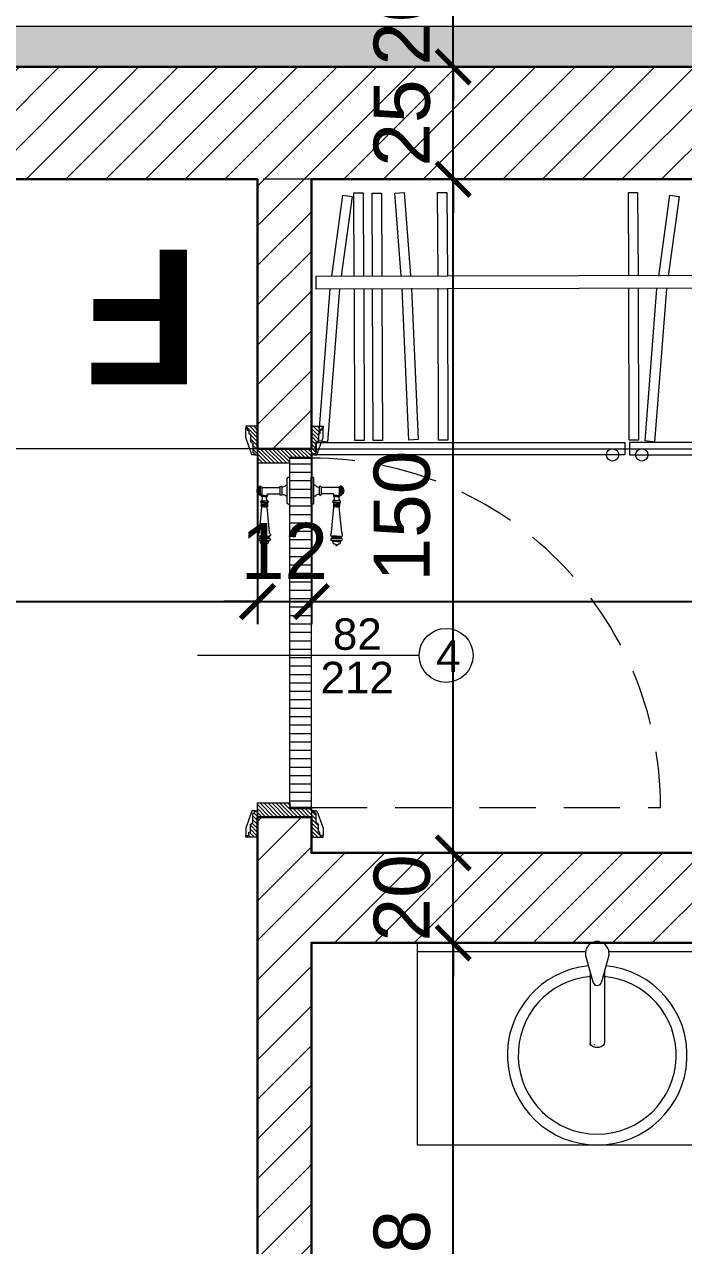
# Model space of a CAD drawing. Header units: centimetres. Extents: x 111832 to 117233, y -55119 to -48329.
# Drawn here: x 114512.5 to 114659.2, y -52319.8 to -52047.9 of the extents above; entities that cross this region are included whole.
import ezdxf

# ---------------------------------------------------------------- set-up
doc = ezdxf.new("R2010")
doc.units = ezdxf.units.CM
doc.header["$LTSCALE"] = 50
doc.header["$MEASUREMENT"] = 0
doc.linetypes.add('AXES', pattern=[2, 1.25, -0.25, 0.25, -0.25])
doc.linetypes.add('CACHE', pattern=[0.375, 0.25, -0.125])
doc.layers.get('0').update_dxf_attribs({"color": 8})
for name, color, linetype in [('AXES', 10, 'AXES'), ('BORD', 5, 'Continuous'), ('COTE 50ème', 1, 'Continuous')]:
    doc.layers.add(name, color=color, linetype=linetype)
for name, color, linetype, lineweight in [('BANJO', 160, 'Continuous', 9), ('CONSOLE ISOL.', 214, 'Continuous', 15), ('door', 44, 'Continuous', 5), ('ISOLATION', 252, 'Continuous', 0), ('MACONNERIE COUPE', 7, 'Continuous', 30), ('MACONNERIE HACHURE', 253, 'Continuous', 13), ('mobilimi', 8, 'Continuous', 9)]:
    doc.layers.add(name, color=color, linetype=linetype, lineweight=lineweight)
doc.styles.add('GENERATED_STYLE_1', font='arial.ttf')
doc.styles.add('RS_TEXT_1.50', font='arial.ttf', dxfattribs={"height": 12.5})
doc.styles.add('RS_TXT_50', font='arial.ttf', dxfattribs={"height": 12.5})
doc.dimstyles.new('RS_50CM_LINEAIRE', dxfattribs={"dimscale": 5, "dimtxt": 12.5, "dimasz": 1.5, "dimexe": 1, "dimexo": 2.5, "dimgap": 1, "dimtad": 1, "dimdec": 1, "dimrnd": 0.5, "dimdsep": 46, "dimtxsty": 'RS_TXT_50', "dimblk1": 'ARCHTICK', "dimblk2": 'ARCHTICK', "dimsah": 1, "dimcen": 2.5, "dimdle": 1, "dimclrt": 4, "dimadec": 0, "dimazin": 2, "dimtfac": 1, "dimtdec": 1, "dimtix": 1, "dimtmove": 2, "dimatfit": 3, "dimfxl": 1, "dimtolj": 1, "dimtzin": 0, "dimarcsym": 0})

# ---------------------------------------------------------------- blocks, each defined once
blk = doc.blocks.new('A$C7560ca7f')
at = {"layer": 'AXES', "lineweight": 5, "ltscale": 1.3}
blk.add_line((3195, -1220), (-1985, -1220), dxfattribs=at)
blk = doc.blocks.new('lavaman')
at = {"layer": 'BANJO'}
for p, q in [((-61171.15, 21935.44), (-61216.15, 21935.44)), ((-61171.15, 21935.44), (-61171.15, 21855.44)), ((-61171.15, 21855.44), (-61216.15, 21855.44))]:
    blk.add_line(p, q, dxfattribs=at)
at = {"layer": 'BANJO', "linetype": 'Continuous'}
for p, q in [((-61216.15, 21896.66), (-61216.15, 21935.44)), ((-61214.15, 21935.44), (-61214.15, 21898.05)), ((-61171.15, 21935.44), (-61171.15, 21855.44)), ((-61216.15, 21925.44), (-61216.15, 21896.66)), ((-61213.35, 21898.04), (-61207.48, 21896.42)), ((-61209.67, 21897.03), (-61193.85, 21897.03)), ((-61193.49, 21894.81), (-61193.49, 21894.81)), ((-61193.49, 21894.81), (-61193.38, 21894.81)), ((-61193.38, 21894.81), (-61193.49, 21894.81)), ((-61193.38, 21894.81), (-61193.38, 21894.81)), ((-61216.15, 21894.21), (-61216.15, 21865.44)), ((-61216.15, 21855.44), (-61216.15, 21894.21)), ((-61214.15, 21892.82), (-61214.15, 21855.44)), ((-61213.35, 21892.84), (-61207.48, 21894.45)), ((-61209.65, 21893.84), (-61193.85, 21893.84))]:
    blk.add_line(p, q, dxfattribs=at)
for centre, radius, start, end in [((-61191.15, 21895.44), 20, 185.6501, 174.3499), ((-61191.15, 21895.44), 17.58, 184.3008, 175.6992), ((-61213.81, 21895.44), 2.64, 79.9738, 280.0262), ((-61207.66, 21895.44), 1, 280.3544, 79.6456)]:
    blk.add_arc(centre, radius, start, end, dxfattribs=at)
at = {"layer": 'BANJO', "linetype": 'Continuous', "extrusion": (0, 0, -1)}
blk.add_ellipse((-61193.85, 21895.43), major_axis=(0, 1.59), ratio=0.623935, start_param=0, end_param=3.141593, dxfattribs=at)
blk = doc.blocks.new('_ArchTick')
at = {"color": 0, "linetype": 'ByBlock', "const_width": 0.15}
blk.add_lwpolyline([(-0.5, -0.5), (0.5, 0.5)], dxfattribs=at)
blk = doc.blocks.new('*D1135')
at = {"layer": 'COTE 50ème', "color": 0, "lineweight": -2, "ltscale": 0.5, "transparency": 16777216}
for p, q in [((114564.37, -52143.56), (114564.37, -52181.41)), ((113989.37, -52163.31), (113989.37, -52181.41)), ((113984.37, -52176.41), (114569.37, -52176.41))]:
    blk.add_line(p, q, dxfattribs=at)
at = {"layer": 'Defpoints', "color": 0, "ltscale": 0.5, "transparency": 16777216}
for p in [(114564.37, -52131.06), (113989.37, -52150.81), (114564.37, -52176.41)]:
    blk.add_point(p, dxfattribs=at)
at = {"layer": 'COTE 50ème', "color": 0, "lineweight": -2, "ltscale": 0.5, "transparency": 16777216, "xscale": 7.5, "yscale": 7.5, "zscale": 7.5, "rotation": 180}
blk.add_blockref('_ArchTick', (113989.37, -52176.41), dxfattribs=at)
at = {"layer": 'COTE 50ème', "color": 0, "lineweight": -2, "ltscale": 0.5, "transparency": 16777216, "xscale": 7.5, "yscale": 7.5, "zscale": 7.5}
blk.add_blockref('_ArchTick', (114564.37, -52176.41), dxfattribs=at)
at = {"layer": 'COTE 50ème', "color": 4, "ltscale": 0.5, "transparency": 16777216, "insert": (114276.87, -52165.05), "char_height": 12.5, "attachment_point": 5, "style": 'RS_TXT_50'}
blk.add_mtext('\\A1;575', dxfattribs=at)
blk = doc.blocks.new('*D1136')
at = {"layer": 'COTE 50ème', "color": 0, "lineweight": -2, "ltscale": 0.5, "transparency": 16777216}
for p, q in [((114564.37, -52143.56), (114564.37, -52181.41)), ((114576.37, -52143.56), (114576.37, -52181.41)), ((114564.37, -52176.41), (114556.87, -52176.41)), ((114564.37, -52176.41), (114576.37, -52176.41)), ((114576.37, -52176.41), (114583.87, -52176.41))]:
    blk.add_line(p, q, dxfattribs=at)
at = {"layer": 'Defpoints', "color": 0, "ltscale": 0.5, "transparency": 16777216}
for p in [(114564.37, -52131.06), (114576.37, -52131.06), (114576.37, -52176.41)]:
    blk.add_point(p, dxfattribs=at)
at = {"layer": 'COTE 50ème', "color": 0, "lineweight": -2, "ltscale": 0.5, "transparency": 16777216, "xscale": 7.5, "yscale": 7.5, "zscale": 7.5}
blk.add_blockref('_ArchTick', (114564.37, -52176.41), dxfattribs=at)
at = {"layer": 'COTE 50ème', "color": 0, "lineweight": -2, "ltscale": 0.5, "transparency": 16777216, "xscale": 7.5, "yscale": 7.5, "zscale": 7.5, "rotation": 180}
blk.add_blockref('_ArchTick', (114576.37, -52176.41), dxfattribs=at)
at = {"layer": 'COTE 50ème', "color": 4, "ltscale": 0.5, "transparency": 16777216, "insert": (114570.37, -52165.14), "char_height": 12.5, "attachment_point": 5, "style": 'RS_TXT_50'}
blk.add_mtext('\\A1;12', dxfattribs=at)
blk = doc.blocks.new('*D1137')
at = {"layer": 'COTE 50ème', "color": 0, "lineweight": -2, "ltscale": 0.5, "transparency": 16777216}
for p, q in [((114576.37, -52143.56), (114576.37, -52181.41)), ((114799.37, -52163.5), (114799.37, -52181.41)), ((114571.37, -52176.41), (114804.37, -52176.41))]:
    blk.add_line(p, q, dxfattribs=at)
at = {"layer": 'Defpoints', "color": 0, "ltscale": 0.5, "transparency": 16777216}
for p in [(114576.37, -52131.06), (114799.37, -52151), (114799.37, -52176.41)]:
    blk.add_point(p, dxfattribs=at)
at = {"layer": 'COTE 50ème', "color": 0, "lineweight": -2, "ltscale": 0.5, "transparency": 16777216, "xscale": 7.5, "yscale": 7.5, "zscale": 7.5, "rotation": 180}
blk.add_blockref('_ArchTick', (114576.37, -52176.41), dxfattribs=at)
at = {"layer": 'COTE 50ème', "color": 0, "lineweight": -2, "ltscale": 0.5, "transparency": 16777216, "xscale": 7.5, "yscale": 7.5, "zscale": 7.5}
blk.add_blockref('_ArchTick', (114799.37, -52176.41), dxfattribs=at)
at = {"layer": 'COTE 50ème', "color": 4, "ltscale": 0.5, "transparency": 16777216, "insert": (114687.87, -52165.03), "char_height": 12.5, "attachment_point": 5, "style": 'RS_TXT_50'}
blk.add_mtext('\\A1;223', dxfattribs=at)
blk = doc.blocks.new('*D1295')
at = {"layer": 'COTE 50ème', "color": 0, "lineweight": -2, "ltscale": 0.5, "transparency": 16777216}
for p, q in [((114607.95, -52405.36), (114607.95, -52247.36)), ((114595.92, -52252.36), (114612.95, -52252.36)), ((114592.09, -52400.36), (114612.95, -52400.36))]:
    blk.add_line(p, q, dxfattribs=at)
at = {"layer": 'Defpoints', "color": 0, "ltscale": 0.5, "transparency": 16777216}
for p in [(114583.42, -52252.36), (114607.95, -52252.36), (114579.59, -52400.36)]:
    blk.add_point(p, dxfattribs=at)
at = {"layer": 'COTE 50ème', "color": 0, "lineweight": -2, "ltscale": 0.5, "transparency": 16777216, "xscale": 7.5, "yscale": 7.5, "zscale": 7.5}
for p, rotation in [((114607.95, -52252.36), 90), ((114607.95, -52400.36), 270)]:
    blk.add_blockref('_ArchTick', p, dxfattribs=dict(at, rotation=rotation))
at = {"layer": 'COTE 50ème', "color": 4, "ltscale": 0.5, "transparency": 16777216, "insert": (114596.57, -52326.36), "char_height": 12.5, "attachment_point": 5, "rotation": 90, "style": 'RS_TXT_50'}
blk.add_mtext('\\A1;148', dxfattribs=at)
blk = doc.blocks.new('*D1296')
at = {"layer": 'COTE 50ème', "color": 0, "lineweight": -2, "ltscale": 0.5, "transparency": 16777216}
for p, q in [((114607.95, -52232.36), (114607.95, -52224.86)), ((114595.92, -52232.36), (114612.95, -52232.36)), ((114607.95, -52252.36), (114607.95, -52232.36)), ((114595.92, -52252.36), (114612.95, -52252.36)), ((114607.95, -52252.36), (114607.95, -52259.86))]:
    blk.add_line(p, q, dxfattribs=at)
at = {"layer": 'Defpoints', "color": 0, "ltscale": 0.5, "transparency": 16777216}
for p in [(114583.42, -52232.36), (114607.95, -52232.36), (114583.42, -52252.36)]:
    blk.add_point(p, dxfattribs=at)
at = {"layer": 'COTE 50ème', "color": 0, "lineweight": -2, "ltscale": 0.5, "transparency": 16777216, "xscale": 7.5, "yscale": 7.5, "zscale": 7.5}
for p, rotation in [((114607.95, -52232.36), 270), ((114607.95, -52252.36), 90)]:
    blk.add_blockref('_ArchTick', p, dxfattribs=dict(at, rotation=rotation))
at = {"layer": 'COTE 50ème', "color": 4, "ltscale": 0.5, "transparency": 16777216, "insert": (114596.57, -52242.36), "char_height": 12.5, "attachment_point": 5, "rotation": 90, "style": 'RS_TXT_50'}
blk.add_mtext('\\A1;20', dxfattribs=at)
blk = doc.blocks.new('*D1297')
at = {"layer": 'COTE 50ème', "color": 0, "lineweight": -2, "ltscale": 0.5, "transparency": 16777216}
for p, q in [((114607.95, -52237.36), (114607.95, -52077.36)), ((114595.92, -52082.36), (114612.95, -52082.36)), ((114595.92, -52232.36), (114612.95, -52232.36))]:
    blk.add_line(p, q, dxfattribs=at)
at = {"layer": 'Defpoints', "color": 0, "ltscale": 0.5, "transparency": 16777216}
for p in [(114583.42, -52082.36), (114607.95, -52082.36), (114583.42, -52232.36)]:
    blk.add_point(p, dxfattribs=at)
at = {"layer": 'COTE 50ème', "color": 0, "lineweight": -2, "ltscale": 0.5, "transparency": 16777216, "xscale": 7.5, "yscale": 7.5, "zscale": 7.5}
for p, rotation in [((114607.95, -52082.36), 90), ((114607.95, -52232.36), 270)]:
    blk.add_blockref('_ArchTick', p, dxfattribs=dict(at, rotation=rotation))
at = {"layer": 'COTE 50ème', "color": 4, "ltscale": 0.5, "transparency": 16777216, "insert": (114596.57, -52157.36), "char_height": 12.5, "attachment_point": 5, "rotation": 90, "style": 'RS_TXT_50'}
blk.add_mtext('\\A1;150', dxfattribs=at)
blk = doc.blocks.new('*D1298')
at = {"layer": 'COTE 50ème', "color": 0, "lineweight": -2, "ltscale": 0.5, "transparency": 16777216}
for p, q in [((114607.95, -52057.36), (114607.95, -52049.86)), ((114595.92, -52057.36), (114612.95, -52057.36)), ((114607.95, -52082.36), (114607.95, -52057.36)), ((114595.92, -52082.36), (114612.95, -52082.36)), ((114607.95, -52082.36), (114607.95, -52089.86))]:
    blk.add_line(p, q, dxfattribs=at)
at = {"layer": 'Defpoints', "color": 0, "ltscale": 0.5, "transparency": 16777216}
for p in [(114583.42, -52057.36), (114607.95, -52057.36), (114583.42, -52082.36)]:
    blk.add_point(p, dxfattribs=at)
at = {"layer": 'COTE 50ème', "color": 0, "lineweight": -2, "ltscale": 0.5, "transparency": 16777216, "xscale": 7.5, "yscale": 7.5, "zscale": 7.5}
for p, rotation in [((114607.95, -52057.36), 270), ((114607.95, -52082.36), 90)]:
    blk.add_blockref('_ArchTick', p, dxfattribs=dict(at, rotation=rotation))
at = {"layer": 'COTE 50ème', "color": 4, "ltscale": 0.5, "transparency": 16777216, "insert": (114596.57, -52069.86), "char_height": 12.5, "attachment_point": 5, "rotation": 90, "style": 'RS_TXT_50'}
blk.add_mtext('\\A1;25', dxfattribs=at)
blk = doc.blocks.new('*D1299')
at = {"layer": 'COTE 50ème', "color": 0, "lineweight": -2, "ltscale": 0.5, "transparency": 16777216}
for p, q in [((114607.95, -52037.36), (114607.95, -52029.86)), ((114595.92, -52037.36), (114612.95, -52037.36)), ((114607.95, -52057.36), (114607.95, -52037.36)), ((114595.92, -52057.36), (114612.95, -52057.36)), ((114607.95, -52057.36), (114607.95, -52064.86))]:
    blk.add_line(p, q, dxfattribs=at)
at = {"layer": 'Defpoints', "color": 0, "ltscale": 0.5, "transparency": 16777216}
for p in [(114583.42, -52037.36), (114607.95, -52037.36), (114583.42, -52057.36)]:
    blk.add_point(p, dxfattribs=at)
at = {"layer": 'COTE 50ème', "color": 0, "lineweight": -2, "ltscale": 0.5, "transparency": 16777216, "xscale": 7.5, "yscale": 7.5, "zscale": 7.5}
for p, rotation in [((114607.95, -52037.36), 270), ((114607.95, -52057.36), 90)]:
    blk.add_blockref('_ArchTick', p, dxfattribs=dict(at, rotation=rotation))
at = {"layer": 'COTE 50ème', "color": 4, "ltscale": 0.5, "transparency": 16777216, "insert": (114596.57, -52047.36), "char_height": 12.5, "attachment_point": 5, "rotation": 90, "style": 'RS_TXT_50'}
blk.add_mtext('\\A1;20', dxfattribs=at)
blk = doc.blocks.new('door900')
at = {"color": 0}
for p, q in [((-9.3, 67.7), (9.3, 67.7)), ((9.3, 65.2), (-9.3, 65.2)), ((-6.8, 71.5), (-6.8, 70.2)), ((-5.5, 71.5), (-6.8, 71.5)), ((-6.8, 70.2), (6.8, 70.2)), ((-6.8, 62.7), (-6.8, 24)), ((-6.8, 62.7), (6.8, 62.7)), ((-5.5, 71.5), (5.5, 71.5)), ((5.5, 71.5), (6.8, 71.5)), ((6.8, 71.5), (6.8, 70.2)), ((8.7, 62.7), (6.8, 62.7)), ((10.5, 56.8), (10.5, 62.5)), ((10.5, 56.8), (10.5, 51.1)), ((12.7, 56.8), (12.7, 62.5)), ((12.7, 56.8), (12.7, 51.1)), ((22.5, 63.8), (22.5, 49.8)), ((26.5, 56.8), (26.5, 63.8)), ((26.5, 63.8), (29.1, 63.8)), ((26.5, 63.8), (29.1, 63.8)), ((26.5, 56.8), (26.5, 49.8)), ((29.1, 63.8), (29.1, 62.8)), ((29.1, 62.8), (29.1, 56.8)), ((29.1, 50.8), (29.1, 56.8)), ((31.1, 62.8), (31.1, 56.8)), ((31.1, 50.8), (31.1, 56.8)), ((34.1, 56.8), (34.1, 62.8)), ((34.1, 62.8), (34.1, 56.8)), ((34.1, 50.8), (34.1, 56.8)), ((34.1, 56.8), (34.1, 50.8)), ((92.8, 68.1), (36.2, 62.8)), ((36.2, 56.8), (36.2, 62.8)), ((36.2, 56.8), (36.2, 50.8)), ((101.2, 67.3), (103.2, 68)), ((101.2, 56.8), (101.2, 67.3)), ((101.2, 56.8), (101.2, 46.3)), ((103.2, 68), (103.2, 67.7)), ((103.2, 56.8), (103.2, 68)), ((103.2, 56.8), (103.2, 46.3)), ((106.5, 68), (105.5, 67.3)), ((105.5, 56.8), (105.5, 67.3)), ((105.5, 56.8), (105.5, 46.3)), ((106.5, 56.8), (106.5, 68)), ((106.5, 56.8), (106.5, 45.7)), ((110.7, 68), (111.8, 67.3)), ((110.7, 56.8), (110.7, 68)), ((110.7, 56.8), (110.7, 45.7)), ((111.8, 56.8), (111.8, 67.3)), ((111.8, 66.2), (113.3, 66.2)), ((111.8, 56.8), (111.8, 46.3)), ((113.3, 56.8), (113.3, 66.2)), ((113.3, 56.8), (113.3, 47.5)), ((120.5, 56.8), (120.5, 58.6)), ((120.5, 56.8), (120.5, 55)), ((6.8, 49.1), (6.8, 24)), ((8.7, 50.9), (8.7, 50.9)), ((26.5, 49.8), (29.1, 49.8)), ((26.5, 49.8), (29.1, 49.8)), ((29.1, 50.8), (29.1, 49.8)), ((29.1, 49.8), (29.1, 49.8)), ((92.8, 45.5), (36.2, 50.8)), ((101.2, 46.3), (103.2, 45.7)), ((103.2, 45.9), (103.2, 45.7)), ((106.5, 45.7), (105.5, 46.3)), ((110.7, 45.7), (111.8, 46.3)), ((111.8, 47.5), (113.3, 47.5)), ((-30, 3), (-30, 0)), ((30, 0), (-30, 0)), ((27, 6), (-27, 6)), ((-8.3, 22.3), (8.3, 22.3)), ((-8.3, 18.3), (8.3, 18.3)), ((30, 3), (30, 0))]:
    blk.add_line(p, q, dxfattribs=at)
for centre, radius, start, end in [((-9.3, 66.5), 1.25, 90, 270), ((-6.8, 67.7), 2.51, 90.115, 179.885), ((-6.8, 65.2), 2.51, 180.115, 269.885), ((0, 64), 9.29, 53.4104, 126.5896), ((6.8, 67.7), 2.51, 0.115, 89.885), ((6.8, 65.2), 2.51, 270.115, 359.885), ((8.6, 64.9), 2.15, 272.7029, 297.6142), ((9.3, 66.5), 1.25, 270, 90), ((10, 62.5), 0.561, 3.7097, 127.9634), ((11.6, 62.5), 1.1, 0.0106, 179.9894), ((16.7, 70.5), 8.83, 243.5466, 311.3694), ((24.5, 63.7), 2.01, 4.1469, 175.8531), ((30.1, 62.8), 1.03, 0, 180.0014), ((32.6, 62.8), 1.48, 0, 180), ((35.2, 62.8), 1.03, 0, 180), ((32.6, 62.8), 1.48, 1.563306237032948e-10, 2.08440831604393e-10), ((93.1, 72.5), 4.4, 266.3976, 315.6468), ((98.3, 67.4), 2.89, 358.3861, 135.6468), ((104.3, 67.6), 1.15, 170.914, 348.1019), ((108.6, 68), 2.1, 0, 180), ((115.5, 62.5), 2.84, 13.4568, 140.4953), ((127.9, 65.2), 9.88, 191.9991, 221.6757), ((127.9, 48.5), 9.88, 138.3243, 168.0009), ((120.5, 56.8), 1.79, 0, 90), ((120.5, 56.8), 1.79, 270, 0), ((8.7, 49), 1.91, 88.7426, 178.1515), ((8.6, 48.8), 2.15, 62.3858, 87.2971), ((10, 51.1), 0.561, 232.0366, 356.2903), ((11.6, 51.1), 1.1, 180.0106, 359.9894), ((16.7, 43.2), 8.83, 48.6306, 116.4534), ((24.5, 50), 2.01, 184.1469, 355.8531), ((30.1, 50.8), 1.03, 179.9972, 0), ((32.6, 50.8), 1.48, 180, 0), ((35.2, 50.8), 1.03, 180, 0), ((93.1, 41.1), 4.4, 44.3532, 93.6024), ((98.3, 46.2), 2.89, 224.3532, 1.6139), ((104.3, 46.1), 1.15, 11.8981, 189.086), ((108.6, 45.7), 2.1, 180, 0), ((115.5, 51.2), 2.84, 219.5047, 346.5432), ((-27, 3), 3, 90, 180), ((-6.8, 6), 6, 130.5908, 180), ((-16.6, 16.6), 8.41, 314.3689, 12.0705), ((-8.3, 20.3), 2, 90, 270), ((-8.5, 24), 1.71, 275.059, 359.7825), ((8.5, 24), 1.71, 180.2175, 264.941), ((16.6, 16.6), 8.41, 167.9295, 225.6311), ((8.3, 20.3), 2, 270, 90), ((6.8, 6), 6, 0, 49.4092), ((27, 3), 3, 0, 90)]:
    blk.add_arc(centre, radius, start, end, dxfattribs=at)

msp = doc.modelspace()

# ---------------------------------------------------------------- hatches: boundary and pattern name
at = {"layer": 'door'}
h = msp.add_hatch(dxfattribs=at)
h.set_pattern_fill('ANSI31', color=256, scale=5, angle=1350)
h.set_pattern_definition([(315, (170699.33756, 96882.3654), (0.4419417382, 0.4419417382), [])])
h.paths.add_polyline_path([(114564.37, -52142.37), (114564.37, -52145.52), (114571.55, -52145.52), (114571.55, -52144.26), (114576.37, -52144.26), (114576.37, -52142.37)])
edge = h.paths.add_edge_path()
edge.add_line((114562.48, -52138.62), (114562.48, -52139.04))
edge.add_line((114562.48, -52139.04), (114562.8, -52139.04))
edge.add_line((114562.8, -52139.04), (114562.8, -52140.8))
edge.add_line((114562.8, -52140.8), (114563.01, -52140.8))
edge.add_arc((114563.32, -52140.8), 0.314, 180, 270)
edge.add_line((114563.32, -52141.12), (114563.32, -52143.21))
edge.add_line((114563.32, -52143.21), (114563.53, -52143.21))
edge.add_arc((114563.84, -52143.21), 0.314, 540, 630)
edge.add_line((114563.84, -52143.53), (114563.84, -52143.74))
edge.add_line((114563.84, -52143.74), (114564.37, -52143.74))
edge.add_line((114564.37, -52143.74), (114564.37, -52137.37))
edge.add_line((114564.37, -52137.37), (114561.75, -52137.37))
edge.add_line((114561.75, -52137.37), (114561.75, -52137.78))
edge.add_line((114561.75, -52137.78), (114562.06, -52137.78))
edge.add_line((114562.06, -52137.78), (114562.06, -52138.2))
edge.add_arc((114562.06, -52138.62), 0.419, 360, 450, ccw=False)
edge = h.paths.add_edge_path()
edge.add_line((114578.25, -52138.62), (114578.25, -52139.04))
edge.add_line((114578.25, -52139.04), (114577.94, -52139.04))
edge.add_line((114577.94, -52139.04), (114577.94, -52140.8))
edge.add_line((114577.94, -52140.8), (114577.73, -52140.8))
edge.add_arc((114577.41, -52140.8), 0.314, 270, 360, ccw=False)
edge.add_line((114577.41, -52141.12), (114577.41, -52143.21))
edge.add_line((114577.41, -52143.21), (114577.21, -52143.21))
edge.add_arc((114576.89, -52143.21), 0.314, 270, 360, ccw=False)
edge.add_line((114576.89, -52143.53), (114576.89, -52143.74))
edge.add_line((114576.89, -52143.74), (114576.37, -52143.74))
edge.add_line((114576.37, -52143.74), (114576.37, -52137.37))
edge.add_line((114576.37, -52137.37), (114578.99, -52137.37))
edge.add_line((114578.99, -52137.37), (114578.99, -52137.78))
edge.add_line((114578.99, -52137.78), (114578.67, -52137.78))
edge.add_line((114578.67, -52137.78), (114578.67, -52138.2))
edge.add_arc((114578.67, -52138.62), 0.419, 450, 540)
h = msp.add_hatch(dxfattribs=at)
h.set_pattern_fill('ANSI31', color=256, scale=15, angle=855)
h.set_pattern_definition([(180, (214746.77, -96626.3497), (-2e-15, -1.875), [])])
h.paths.add_polyline_path([(114571.6, -52222.27), (114571.6, -52144.47), (114576.31, -52144.47), (114576.31, -52222.27)])
h = msp.add_hatch(dxfattribs=at)
h.set_pattern_fill('ANSI31', color=256, scale=5, angle=1350)
h.set_pattern_definition([(315, (170699.33756, 96872.3535), (0.4419417382, 0.4419417382), [])])
edge = h.paths.add_edge_path()
edge.add_line((114562.48, -52228.11), (114562.48, -52227.7))
edge.add_line((114562.48, -52227.7), (114562.8, -52227.7))
edge.add_line((114562.8, -52227.7), (114562.8, -52225.93))
edge.add_line((114562.8, -52225.93), (114563.01, -52225.93))
edge.add_arc((114563.32, -52225.93), 0.314, 90, 180, ccw=False)
edge.add_line((114563.32, -52225.62), (114563.32, -52223.52))
edge.add_line((114563.32, -52223.52), (114563.53, -52223.52))
edge.add_arc((114563.84, -52223.52), 0.314, 90, 180, ccw=False)
edge.add_line((114563.84, -52223.21), (114563.84, -52223))
edge.add_line((114563.84, -52223), (114564.37, -52223))
edge.add_line((114564.37, -52223), (114564.37, -52228.86))
edge.add_line((114564.37, -52228.86), (114561.75, -52228.86))
edge.add_line((114561.75, -52228.86), (114561.75, -52228.45))
edge.add_line((114561.75, -52228.45), (114562.06, -52228.45))
edge.add_line((114562.06, -52228.45), (114562.06, -52228.53))
edge.add_arc((114562.06, -52228.11), 0.419, 270, 360)
h.paths.add_polyline_path([(114564.37, -52224.36), (114564.37, -52221.22), (114571.55, -52221.22), (114571.55, -52222.48), (114576.37, -52222.48), (114576.37, -52224.36)])
edge = h.paths.add_edge_path()
edge.add_line((114578.25, -52228.11), (114578.25, -52227.7))
edge.add_line((114578.25, -52227.7), (114577.94, -52227.7))
edge.add_line((114577.94, -52227.7), (114577.94, -52225.93))
edge.add_line((114577.94, -52225.93), (114577.73, -52225.93))
edge.add_arc((114577.41, -52225.93), 0.314, 360, 450)
edge.add_line((114577.41, -52225.62), (114577.41, -52223.52))
edge.add_line((114577.41, -52223.52), (114577.21, -52223.52))
edge.add_arc((114576.89, -52223.52), 0.314, 360, 450)
edge.add_line((114576.89, -52223.21), (114576.89, -52223))
edge.add_line((114576.89, -52223), (114576.37, -52223))
edge.add_line((114576.37, -52223), (114576.37, -52228.86))
edge.add_line((114576.37, -52228.86), (114578.99, -52228.86))
edge.add_line((114578.99, -52228.86), (114578.99, -52228.45))
edge.add_line((114578.99, -52228.45), (114578.67, -52228.45))
edge.add_line((114578.67, -52228.45), (114578.67, -52228.53))
edge.add_arc((114578.67, -52228.11), 0.419, 180, 270, ccw=False)
at = {"layer": 'ISOLATION', "transparency": 33554687}
h = msp.add_hatch(dxfattribs=at)
h.set_pattern_fill('INSUL', color=256, scale=10, angle=45)
h.set_pattern_definition([(45, (1225.213, 1325.2256), (-2.65165043, 2.65165043), []), (45, (1224.329, 1326.1095), (-2.65165043, 2.65165043), [1.25, -1.25]), (45, (1223.445, 1326.9934), (-2.65165043, 2.65165043), [1.25, -1.25])])
h.paths.add_polyline_path([(114856.37, -53272.36), (114694.37, -53272.36), (114694.37, -53147.36), (114399.37, -53147.36), (114399.37, -53134.36), (113964.37, -53134.36), (113964.37, -52082.36), (113884.37, -52082.36), (113884.37, -52122.36), (113859.37, -52122.36), (113859.37, -52057.36), (115094.37, -52057.36), (115094.37, -52048.36), (113850.37, -52048.36), (113850.37, -52131.36), (113893.37, -52131.36), (113893.37, -52091.36), (113955.37, -52091.36), (113955.37, -53143.36), (114390.37, -53143.36), (114390.37, -53156.36), (114685.37, -53156.36), (114685.37, -53281.36), (114856.37, -53281.36)])
at = {"layer": 'MACONNERIE HACHURE'}
h = msp.add_hatch(dxfattribs=at)
h.set_pattern_fill('ANSI31', color=256, scale=50, style=0)
h.set_pattern_definition([(45, (923.721, 14234.1016), (-4.41941738, 4.41941738), [])])
h.paths.add_polyline_path([(114499.37, -53137.36), (114499.37, -53147.36), (114399.37, -53147.36), (114399.37, -53097.36), (114499.37, -53097.36), (114499.37, -53107.36), (114414.37, -53107.36), (114414.37, -53137.36)])
h.paths.add_polyline_path([(115954.37, -52057.36), (116034.37, -52057.36), (116034.37, -52082.36), (115954.37, -52082.36)])
h.paths.add_polyline_path([(113964.37, -52057.36), (113884.37, -52057.36), (113884.37, -52082.36), (113964.37, -52082.36)])
h.paths.add_polyline_path([(113884.37, -52082.36), (113859.37, -52082.36), (113859.37, -52130.36), (113884.37, -52130.36)])
h.paths.add_polyline_path([(113989.37, -52154.25), (113964.37, -52154.25), (113964.37, -52147.36), (113989.37, -52147.36)])
h.paths.add_polyline_path([(115954.37, -52154.25), (115929.37, -52154.25), (115929.37, -52147.36), (115954.37, -52147.36)])
h.paths.add_polyline_path([(114926.37, -53272.36), (114926.37, -53387.36), (114992.37, -53387.36), (114992.37, -53272.36), (114972.37, -53272.36), (114972.37, -53367.36), (114946.37, -53367.36), (114946.37, -53272.36)])
h.paths.add_polyline_path([(115224.37, -53762.36), (115294.37, -53762.36), (115294.37, -53622.36), (115269.37, -53622.36), (115269.37, -53737.36), (115224.37, -53737.36)])
h.paths.add_polyline_path([(114694.37, -53762.36), (114624.37, -53762.36), (114624.37, -53622.36), (114649.37, -53622.36), (114649.37, -53737.36), (114694.37, -53737.36)])
h.paths.add_polyline_path([(114224.37, -53134.36), (114329.37, -53134.36), (114329.37, -53109.36), (114224.37, -53109.36)])
h.paths.add_polyline_path([(115694.37, -53134.36), (115589.37, -53134.36), (115589.37, -53109.36), (115694.37, -53109.36)])
h.paths.add_polyline_path([(113964.37, -52902.25), (113989.37, -52902.25), (113989.37, -52887.36), (113964.37, -52887.36)])
h.paths.add_polyline_path([(116034.37, -53342.47), (116059.37, -53342.47), (116059.37, -53397.36), (116034.37, -53397.36)])
h.paths.add_polyline_path([(116034.37, -53087.36), (116059.37, -53087.36), (116059.37, -53157.36), (116034.37, -53157.36)])
h.paths.add_polyline_path([(116034.37, -52902.25), (116059.37, -52902.25), (116059.37, -52747.36), (116034.37, -52747.36)])
h.paths.add_polyline_path([(116034.37, -52502.36), (116059.37, -52502.36), (116059.37, -52542.36), (116034.37, -52542.36)])
h.paths.add_polyline_path([(113884.37, -53342.47), (113859.37, -53342.47), (113859.37, -53397.36), (113884.37, -53397.36)])
h.paths.add_polyline_path([(113884.37, -53087.36), (113859.37, -53087.36), (113859.37, -53157.36), (113884.37, -53157.36)])
h.paths.add_polyline_path([(113884.37, -52902.25), (113859.37, -52902.25), (113859.37, -52747.36), (113884.37, -52747.36)])
h.paths.add_polyline_path([(113884.37, -52494.36), (113859.37, -52494.36), (113859.37, -52542.36), (113884.37, -52542.36)])
h.paths.add_polyline_path([(115929.37, -52507.36), (115764.37, -52507.36), (115764.37, -52482.36), (115929.37, -52482.36)])
h.paths.add_polyline_path([(115704.37, -52507.36), (115701.34, -52507.36), (115701.34, -52482.36), (115704.37, -52482.36)])
h.paths.add_polyline_path([(115606.34, -52507.36), (115579.37, -52507.36), (115579.37, -52482.36), (115606.34, -52482.36)])
h.paths.add_polyline_path([(114214.37, -52507.36), (114217.4, -52507.36), (114217.4, -52482.36), (114214.37, -52482.36)])
h.paths.add_polyline_path([(114312.4, -52507.36), (114339.37, -52507.36), (114339.37, -52482.36), (114312.4, -52482.36)])
h.paths.add_polyline_path([(114679.37, -53134.36), (114694.37, -53134.36), (114694.37, -53109.36), (114679.37, -53109.36)])
h.paths.add_polyline_path([(115954.37, -52902.25), (115929.37, -52902.25), (115929.37, -52887.36), (115954.37, -52887.36)])
h.paths.add_polyline_path([(115494.37, -52677.36), (115506.37, -52677.36), (115506.37, -52507.29), (115519.37, -52507.36), (115519.37, -52482.36), (115494.37, -52482.36), (115494.37, -52590.36), (115484.37, -52590.36), (115484.37, -52602.36), (115494.37, -52602.36)])
h.paths.add_polyline_path([(115506.37, -52804.36), (115506.37, -52814.36), (115494.37, -52814.36), (115494.37, -52769.36), (115506.37, -52769.36), (115506.37, -52779.36), (115929.37, -52779.36), (115929.37, -52804.36)])
h.paths.add_polyline_path([(115239.37, -53134.36), (115224.37, -53134.36), (115224.37, -53109.36), (115239.37, -53109.36)])
h.paths.add_polyline_path([(115392.37, -52928.36), (115370.37, -52928.36), (115370.37, -52819.36), (115224.37, -52819.36), (115224.37, -52807.36), (115382.37, -52807.36), (115382.37, -52916.36), (115392.37, -52916.36)])
h.paths.add_polyline_path([(115506.37, -52906.36), (115494.37, -52906.36), (115494.37, -52916.36), (115484.37, -52916.36), (115484.37, -52928.36), (115494.37, -52928.36), (115494.37, -53097.36), (115418.97, -53097.36), (115418.97, -53107.36), (115504.37, -53107.36), (115504.37, -53137.36), (115418.97, -53137.36), (115418.97, -53147.36), (115519.37, -53147.36), (115519.37, -53107.36), (115506.37, -53107.36)])
h.paths.add_polyline_path([(115224.37, -52602.36), (115224.37, -52697.36), (115189.37, -52697.36), (115189.37, -52541.36), (115119.37, -52541.36), (115119.37, -52529.36), (115224.37, -52529.36), (115224.37, -52590.36), (115234.37, -52590.36), (115234.37, -52602.36)])
h.paths.add_polyline_path([(114229.37, -52082.36), (113989.37, -52082.36), (113989.37, -52057.36), (114229.37, -52057.36)])
h.paths.add_polyline_path([(114564.37, -52357.36), (114564.37, -52382.36), (114564.37, -52382.36), (114564.37, -52422.36), (114576.37, -52422.36), (114576.37, -52412.36), (114586.37, -52412.36), (114586.37, -52400.36), (114576.37, -52400.36), (114576.37, -52252.36), (114799.37, -52252.36), (114799.37, -52232.36), (114576.37, -52232.36), (114576.37, -52224.36), (114564.37, -52224.36)])
h.paths.add_polyline_path([(113989.37, -53082.36), (113964.37, -53082.36), (113964.37, -53062.36), (113989.37, -53062.36)])
h.paths.add_polyline_path([(115372.37, -52308.36), (115119.37, -52308.36), (115119.37, -52288.36), (115372.37, -52288.36), (115372.37, -52278.36), (115384.37, -52278.36), (115384.37, -52590.36), (115392.37, -52590.36), (115392.37, -52602.36), (115316.37, -52602.36), (115316.37, -52590.36), (115372.37, -52590.36)])
h.paths.add_polyline_path([(115229.37, -52082.36), (115372.37, -52082.36), (115372.37, -52196.36), (115384.37, -52196.36), (115384.37, -52082.36), (115409.37, -52082.36), (115409.37, -52057.36), (115229.37, -52057.36)])
h.paths.add_polyline_path([(115146.03, -52902.36), (115189.37, -52902.36), (115189.37, -52942.36), (115146.03, -52942.36)])
h.paths.add_polyline_path([(114979.37, -52902.36), (115019.37, -52902.36), (115019.37, -52942.36), (114979.37, -52942.36)])
h.paths.add_polyline_path([(114772.7, -52902.36), (114729.37, -52902.36), (114729.37, -52942.36), (114772.7, -52942.36)])
h.paths.add_polyline_path([(114939.37, -52902.36), (114899.37, -52902.36), (114899.37, -52942.36), (114939.37, -52942.36)])
h.paths.add_polyline_path([(115094.37, -52082.36), (115074.37, -52082.36), (115074.37, -52057.36), (115094.37, -52057.36)])
h.paths.add_polyline_path([(114706.37, -52529.36), (114706.37, -52400.36), (114668.37, -52400.36), (114668.37, -52412.36), (114694.37, -52412.36), (114694.37, -52560.23), (114576.37, -52560.23), (114576.37, -52504.36), (114564.37, -52504.36), (114564.37, -52572.36), (114694.37, -52572.23), (114694.37, -52697.36), (114729.37, -52697.36), (114729.37, -52541.36), (114799.37, -52541.36), (114799.37, -52529.36)])
h.paths.add_polyline_path([(115929.37, -52082.36), (115869.37, -52082.36), (115869.37, -52057.36), (115929.37, -52057.36)])
h.paths.add_polyline_path([(114974.37, -52082.36), (114824.37, -52082.36), (114824.37, -52057.36), (114974.37, -52057.36)])
h.paths.add_polyline_path([(114689.37, -52082.36), (114576.37, -52082.36), (114576.37, -52142.36), (114564.37, -52142.36), (114564.37, -52082.36), (114329.37, -52082.36), (114329.37, -52057.36), (114689.37, -52057.36)])
h.paths.add_polyline_path([(115094.37, -52562.36), (115094.37, -52612.36), (115009.37, -52612.36), (115009.37, -52632.36), (115119.37, -52632.36), (115119.37, -52562.36)])
h.paths.add_polyline_path([(114909.37, -52632.36), (114799.37, -52632.36), (114799.37, -52562.36), (114824.37, -52562.36), (114824.37, -52612.36), (114909.37, -52612.36)])

# ---------------------------------------------------------------- linework, layer by layer
at = {"layer": 'BORD', "lineweight": 5, "ltscale": 0.5}
msp.add_lwpolyline([(116059.37, -52057.36), (113859.37, -52057.36), (113859.37, -52122.36), (113759.37, -52122.36), (113759.37, -52462.36), (113859.37, -52462.36), (113859.37, -53422.36), (113989.37, -53422.36), (113989.37, -53622.36), (114624.37, -53622.36), (114624.37, -53762.36), (115294.37, -53762.36), (115294.37, -53622.36), (115929.26, -53622.36), (115929.26, -53422.36), (116059.37, -53422.36), (116059.37, -52462.36), (116159.37, -52462.36), (116159.37, -52122.36), (116059.37, -52122.36)], close=True, dxfattribs=at)
at = {"layer": 'CONSOLE ISOL.', "lineweight": 5, "ltscale": 0.5}
msp.add_lwpolyline([(115954.37, -53134.36), (115224.37, -53134.36), (115224.37, -53272.36), (114694.37, -53272.36), (114694.37, -53134.36), (113964.37, -53134.36), (113964.37, -52057.36), (115954.37, -52057.36)], close=True, dxfattribs=at)
at = {"layer": 'door'}
msp.add_line((114600.36, -52188.37), (114551.04, -52188.37), dxfattribs=at)
at = {"layer": 'door', "linetype": 'CACHE'}
msp.add_line((114576.31, -52222.27), (114654.11, -52222.27), dxfattribs=at)
at = {"layer": 'door'}
for points in [[(114562.48, -52138.62), (114562.48, -52139.04), (114562.8, -52139.04), (114562.8, -52140.8), (114563.01, -52140.8, 0.414214), (114563.32, -52141.12), (114563.32, -52143.21), (114563.53, -52143.21, 0.414214), (114563.84, -52143.53), (114563.84, -52143.74), (114564.37, -52143.74), (114564.37, -52137.37), (114561.75, -52137.37), (114561.75, -52137.78), (114562.06, -52137.78), (114562.06, -52138.2, -0.414214), (114562.48, -52138.62)], [(114578.25, -52138.62), (114578.25, -52139.04), (114577.94, -52139.04), (114577.94, -52140.8), (114577.73, -52140.8, -0.414214), (114577.41, -52141.12), (114577.41, -52143.21), (114577.21, -52143.21, -0.414214), (114576.89, -52143.53), (114576.89, -52143.74), (114576.37, -52143.74), (114576.37, -52137.37), (114578.99, -52137.37), (114578.99, -52137.78), (114578.67, -52137.78), (114578.67, -52138.2, 0.414214), (114578.25, -52138.62)], [(114562.48, -52228.11), (114562.48, -52227.7), (114562.8, -52227.7), (114562.8, -52225.93), (114563.01, -52225.93, -0.414214), (114563.32, -52225.62), (114563.32, -52223.52), (114563.53, -52223.52, -0.414214), (114563.84, -52223.21), (114563.84, -52223), (114564.37, -52223), (114564.37, -52228.86), (114561.75, -52228.86), (114561.75, -52228.45), (114562.06, -52228.45), (114562.06, -52228.53, 0.414214), (114562.48, -52228.11)], [(114578.25, -52228.11), (114578.25, -52227.7), (114577.94, -52227.7), (114577.94, -52225.93), (114577.73, -52225.93, 0.414214), (114577.41, -52225.62), (114577.41, -52223.52), (114577.21, -52223.52, 0.414214), (114576.89, -52223.21), (114576.89, -52223), (114576.37, -52223), (114576.37, -52228.86), (114578.99, -52228.86), (114578.99, -52228.45), (114578.67, -52228.45), (114578.67, -52228.53, -0.414214), (114578.25, -52228.11)]]:
    msp.add_lwpolyline(points, format="xyb", dxfattribs=at)
for points in [[(114563.84, -52143.74), (114563.11, -52143.74), (114561.75, -52139.88), (114561.75, -52137.78)], [(114576.89, -52143.74), (114577.62, -52143.74), (114578.99, -52139.88), (114578.99, -52137.78)], [(114564.37, -52142.37), (114564.37, -52145.52), (114571.55, -52145.52), (114571.55, -52144.26), (114576.37, -52144.26), (114576.37, -52142.37), (114564.37, -52142.37)], [(114571.6, -52222.27), (114571.6, -52144.47), (114576.31, -52144.47), (114576.31, -52222.27), (114571.6, -52222.27)], [(114564.37, -52224.36), (114564.37, -52221.22), (114571.55, -52221.22), (114571.55, -52222.48), (114576.37, -52222.48), (114576.37, -52224.36), (114564.37, -52224.36)], [(114563.84, -52223), (114563.11, -52223), (114561.75, -52226.86), (114561.75, -52228.45)], [(114576.89, -52223), (114577.62, -52223), (114578.99, -52226.86), (114578.99, -52228.45)]]:
    msp.add_lwpolyline(points, dxfattribs=at)
msp.add_circle((114606.36, -52188.37), 6, dxfattribs=at)
at = {"layer": 'door', "linetype": 'CACHE'}
msp.add_arc((114576.31, -52222.27), 77.8, 0, 90, dxfattribs=at)
at = {"layer": 'ISOLATION', "ltscale": 0.5}
msp.add_lwpolyline([(114856.37, -53272.36), (114694.37, -53272.36), (114694.37, -53147.36), (114399.37, -53147.36), (114399.37, -53134.36), (113964.37, -53134.36), (113964.37, -52082.36), (113884.37, -52082.36), (113884.37, -52122.36), (113859.37, -52122.36), (113859.37, -52057.36), (115094.37, -52057.36), (115094.37, -52048.36), (113850.37, -52048.36), (113850.37, -52131.36), (113893.37, -52131.36), (113893.37, -52091.36), (113955.37, -52091.36), (113955.37, -53143.36), (114390.37, -53143.36), (114390.37, -53156.36), (114685.37, -53156.36), (114685.37, -53281.36), (114856.37, -53281.36)], close=True, dxfattribs=at)
at = {"layer": 'MACONNERIE COUPE'}
for points in [[(114689.37, -52082.36), (114576.37, -52082.36), (114576.37, -52142.36), (114564.37, -52142.36), (114564.37, -52082.36), (114329.37, -52082.36), (114329.37, -52057.36), (114689.37, -52057.36)], [(114564.37, -52357.36), (114564.37, -52357.36), (114564.37, -52382.36), (114564.37, -52382.36), (114564.37, -52422.36), (114576.37, -52422.36), (114576.37, -52412.36), (114586.37, -52412.36), (114586.37, -52400.36), (114576.37, -52400.36), (114576.37, -52252.36), (114799.37, -52252.36), (114799.37, -52232.36), (114576.37, -52232.36), (114576.37, -52224.36), (114564.37, -52224.36)]]:
    msp.add_lwpolyline(points, close=True, dxfattribs=at)
at = {"layer": 'mobilimi'}
for p, q in [((114577.38, -52103.96), (114797.13, -52103.45)), ((114797.13, -52106.27), (114577.38, -52106.83)), ((114580.5, -52106.83), (114580.49, -52106.83))]:
    msp.add_line(p, q, dxfattribs=at)
at = {"layer": 'mobilimi', "ltscale": 5}
msp.add_lwpolyline([(114564.37, -52082.36), (114564.37, -52142.36), (114504.37, -52142.36), (114504.37, -52082.36)], close=True, dxfattribs=at)
at = {"layer": 'mobilimi'}
for points in [[(114576.37, -52142.36), (114799.37, -52142.36), (114799.37, -52082.36), (114576.37, -52082.36)], [(114577.38, -52140.99), (114646.17, -52140.99), (114646.17, -52143.74), (114577.38, -52143.74)], [(114771.35, -52140.99), (114647.17, -52140.99), (114647.17, -52143.74), (114771.35, -52143.74)]]:
    msp.add_lwpolyline(points, close=True, dxfattribs=at)
for points in [[(114580.92, -52103.98), (114583.41, -52085.89), (114585.47, -52086.18)], [(114585.47, -52086.18), (114583.02, -52103.97)], [(114585.93, -52103.89), (114585.84, -52085.42), (114587.91, -52085.41)], [(114587.91, -52085.41), (114588, -52103.88)], [(114590, -52103.94), (114589.91, -52085.46), (114591.98, -52085.45)], [(114591.98, -52085.45), (114592.07, -52103.93)], [(114596.37, -52103.84), (114594.96, -52085.5), (114597.02, -52085.34)], [(114597.02, -52085.34), (114598.45, -52103.83)], [(114604.56, -52103.8), (114604.47, -52085.33), (114606.55, -52085.32)], [(114606.55, -52085.32), (114606.64, -52103.79)], [(114647.01, -52103.8), (114646.93, -52085.33), (114649, -52085.32)], [(114649, -52085.32), (114649.09, -52103.79)], [(114653.68, -52103.98), (114656.18, -52085.89), (114658.23, -52086.18)], [(114658.23, -52086.18), (114655.78, -52103.97)], [(114577.38, -52103.96), (114577.38, -52106.83)], [(114582.63, -52106.79), (114579.99, -52140.91), (114577.94, -52140.63), (114580.53, -52106.8)], [(114588.02, -52106.7), (114588.11, -52140.52), (114586.03, -52140.53), (114585.94, -52106.71)], [(114592.09, -52106.74), (114592.18, -52140.56), (114590.1, -52140.57), (114590.01, -52106.75)], [(114598.67, -52106.65), (114600.12, -52140.33), (114598.05, -52140.49), (114596.59, -52106.66)], [(114606.65, -52106.61), (114606.74, -52140.43), (114604.66, -52140.44), (114604.57, -52106.62)], [(114649.1, -52106.61), (114649.2, -52140.43), (114647.12, -52140.44), (114647.03, -52106.62)], [(114655.39, -52106.79), (114652.76, -52140.91), (114650.7, -52140.63), (114653.3, -52106.8)]]:
    msp.add_lwpolyline(points, dxfattribs=at)
for centre in [(114643.42, -52143.74), (114649.92, -52143.74)]:
    msp.add_circle(centre, 1.38, dxfattribs=at)

# ---------------------------------------------------------------- block references
at = {"layer": 'door', "yscale": 0.1, "zscale": 0.1}
for p, xscale, rotation in [((114571.6, -52151.71), -0.1, 90), ((114576.31, -52151.71), 0.1, 270)]:
    msp.add_blockref('door900', p, dxfattribs=dict(at, xscale=xscale, rotation=rotation))
at = {"layer": 'MACONNERIE COUPE', "lineweight": 5, "ltscale": 0.5}
msp.add_blockref('A$C7560ca7f', (113954.37, -50862.36), dxfattribs=at)
at = {"layer": 'mobilimi', "rotation": 269.9999991833725}
msp.add_blockref('lavaman', (92744.56, -113468.52), dxfattribs=at)

# ---------------------------------------------------------------- texts
at = {"layer": 'BORD', "color": 5, "insert": (114551.46, -52098.06), "char_height": 30, "attachment_point": 7, "rotation": 180, "style": 'RS_TEXT_1.50'}
msp.add_mtext_dynamic_manual_height_columns('{\\fArial|b1|i0|c0|p34;F}', width=38.2867, gutter_width=62.5, heights=[0], dxfattribs=at)
at = {"layer": 'door', "char_height": 7, "style": 'GENERATED_STYLE_1'}
for s, insert, attachment_point in [('\\A1;\\pt0;82', (114581.16, -52187.23), 7), ('\\A1;\\pt0;4', (114604.13, -52185.04), 1), ('\\A1;\\pt0;212', (114578.41, -52196.8), 7)]:
    msp.add_mtext(s, dxfattribs=dict(at, insert=insert, attachment_point=attachment_point))

# ---------------------------------------------------------------- dimensions: what is measured, and where the dimension line sits
at = {"layer": 'COTE 50ème', "ltscale": 0.5}
for base, p1, p2, picture, middle in [((114607.95, -52037.36), (114583.42, -52057.36), (114583.42, -52037.36), '*D1299', (114596.57, -52047.36)), ((114607.95, -52057.36), (114583.42, -52082.36), (114583.42, -52057.36), '*D1298', (114596.57, -52069.86)), ((114607.95, -52082.36), (114583.42, -52232.36), (114583.42, -52082.36), '*D1297', (114596.57, -52157.36)), ((114607.95, -52232.36), (114583.42, -52252.36), (114583.42, -52232.36), '*D1296', (114596.57, -52242.36)), ((114607.95, -52252.36), (114579.59, -52400.36), (114583.42, -52252.36), '*D1295', (114596.57, -52326.36))]:
    dim = msp.add_linear_dim(base=base, p1=p1, p2=p2, angle=90, dimstyle='RS_50CM_LINEAIRE', dxfattribs=at)
    dim.commit()
    dim.dimension.update_dxf_attribs({"geometry": picture, "text_midpoint": middle})
for base, p1, p2, picture, middle in [((114564.37, -52176.41), (113989.37, -52150.81), (114564.37, -52131.06), '*D1135', (114276.87, -52165.05)), ((114576.37, -52176.41), (114564.37, -52131.06), (114576.37, -52131.06), '*D1136', (114570.37, -52165.14)), ((114799.37, -52176.41), (114576.37, -52131.06), (114799.37, -52151), '*D1137', (114687.87, -52165.03))]:
    dim = msp.add_linear_dim(base=base, p1=p1, p2=p2, dimstyle='RS_50CM_LINEAIRE', dxfattribs=at)
    dim.commit()
    dim.dimension.update_dxf_attribs({"geometry": picture, "text_midpoint": middle})

doc.saveas('drawing.dxf')
